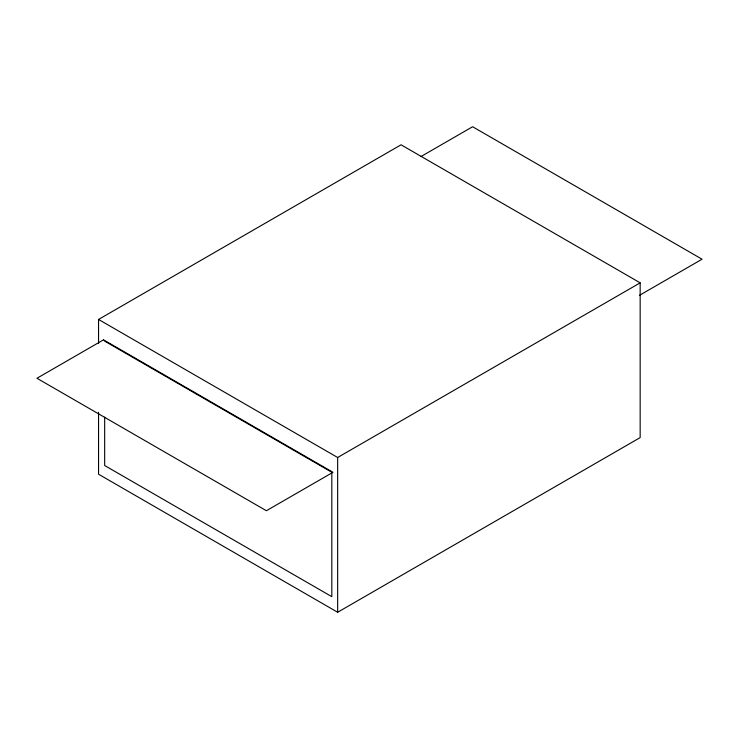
<?xml version="1.0" encoding="UTF-8"?>
<svg xmlns="http://www.w3.org/2000/svg" width="739" height="739" viewBox="0 0 739 739"><rect width="100%" height="100%" fill="white"/><g stroke="black" fill="none" stroke-linecap="round" stroke-linejoin="round"><path stroke-width="1.11" d="M98.546 343.524L98.546 319.451L401.055 144.798L640.159 282.843L640.159 437.599L337.649 612.261L98.546 474.216L98.546 412.307M420.934 156.576L472.609 126.738L702.05 259.213L639.457 295.351M98.546 319.451L337.649 457.496L640.159 282.843M104.67 341.122L331.82 472.267L331.82 596.669L104.67 465.524L104.67 417.147M337.649 457.496L337.649 612.261M103.525 339.829L36.95 378.266L266.391 510.732L332.966 472.304L103.525 339.829"/></g></svg>
